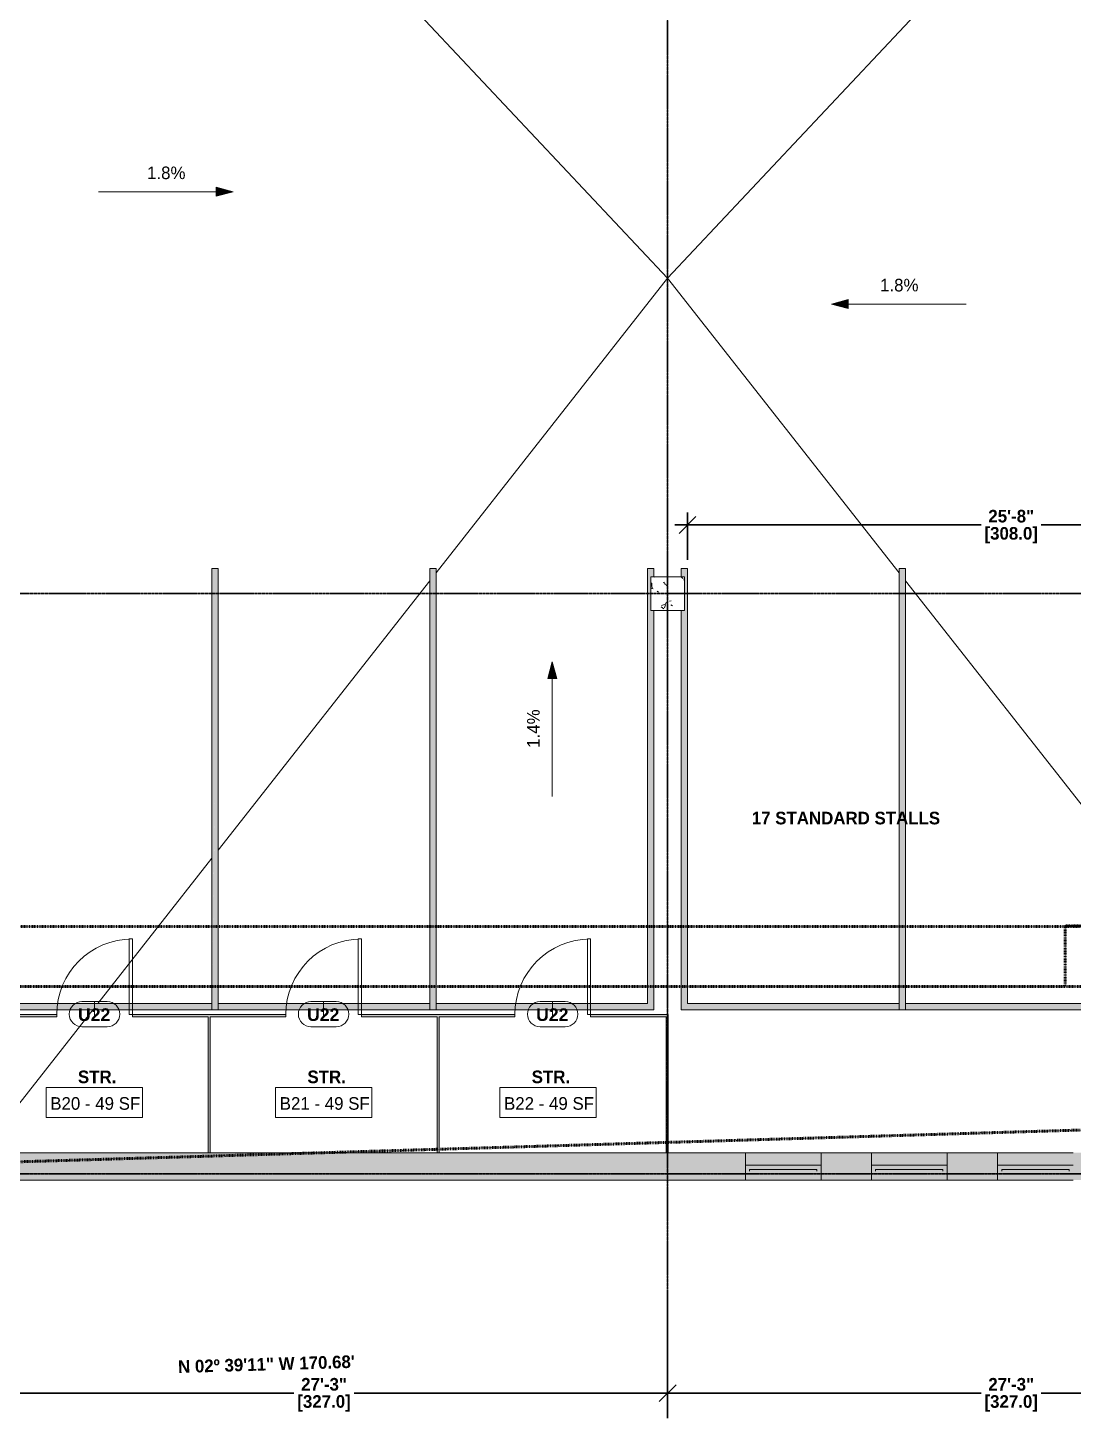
# Model space of a CAD drawing. Header units: inches. Extents: x -4124 to -1807, y 9775 to 11251.
# Drawn here: x -3132 to -2634, y 9775 to 10436 of the extents above; entities that cross this region are included whole.
import ezdxf

# ---------------------------------------------------------------- set-up
doc = ezdxf.new("R2010")
doc.units = ezdxf.units.IN
doc.header["$MEASUREMENT"] = 0
for name, pattern in [('Dash 1_16_', [0.125, 0.0625, -0.0625]), ('Double Dash 3_8_', [1, 0.375, -0.125, 0.125, -0.125, 0.125, -0.125]), ('Grid Line 1_2_', [0.875, 0.5, -0.125, 0.125, -0.125]), ('Grid Line 1_2__2_', [0.875, 0.5, -0.125, 0.125, -0.125])]:
    doc.linetypes.add(name, pattern=pattern)
for name, color, linetype, lineweight in [('0-1', 7, 'Continuous', 5), ('0-2', 7, 'Continuous', 9), ('0-3', 50, 'Double Dash 3_8_', 60), ('A-ANNO-DIMS-1', 211, 'Continuous', 30), ('A-AREA-IDEN', 2, 'Continuous', 9), ('A-DOOR-1', 31, 'Continuous', 9), ('A-DOOR-IDEN', 31, 'Continuous', 9), ('A-FLOR-1', 53, 'Continuous', 18), ('A-GENM', 5, 'Continuous', 9), ('A-GLAZ-CWMG-1', 10, 'Continuous', 9), ('A-GLAZ-CWMG-2', 7, 'Continuous', 9), ('A-WALL-PATT-2', 55, 'Continuous', 9), ('C-PROP-LINE-2', 50, 'Dash 1_16_', 60), ('G-ANNO-DIMS', 111, 'Continuous', 9), ('G-ANNO-TEXT-1', 147, 'Continuous', 20), ('S-COLS', 52, 'Continuous', 9), ('S-COLS-1', 7, 'Continuous', 9), ('S-FNDN', 32, 'Continuous', 18), ('S-FNDN-1', 9, 'Continuous', 5), ('S-FNDN-2', 8, 'Continuous', 18), ('S-FNDN-3', 252, 'Continuous', 5), ('S-FNDN-5', 7, 'Continuous', 9), ('S-FNDN-8', 32, 'Continuous', 9), ('S-GRID-1', 1, 'Grid Line 1_2_', 9), ('S-GRID-2', 1, 'Grid Line 1_2__2_', 30)]:
    doc.layers.add(name, color=color, linetype=linetype, lineweight=lineweight)
doc.styles.add('Arial_B', font='arialbd.ttf', dxfattribs={"height": 6})
doc.styles.add('Century Gothic', font='ufonts.com_century-gothic.ttf', dxfattribs={"height": 6})
doc.styles.add('Century Gothic_B', font='GOTHICB.TTF', dxfattribs={"height": 6})
doc.dimstyles.new('OD__1_16__Tol__', dxfattribs={"dimscale": 12, "dimtxt": 6.26501, "dimasz": 0.666667, "dimexe": 0.5, "dimexo": 0.333333, "dimgap": 0.083333, "dimtad": 1, "dimdec": 4, "dimrnd": 0.0625, "dimzin": 3, "dimdsep": 46, "dimlunit": 4, "dimtxsty": 'Century Gothic_B', "dimblk1": 'OBLIQUE', "dimblk2": 'OBLIQUE', "dimsah": 1, "dimcen": 0.09, "dimdle": 0.5, "dimazin": 0, "dimtfac": 1, "dimtdec": 4, "dimtix": 1, "dimtmove": 0, "dimatfit": 3, "dimfxl": 1, "dimtvp": 1, "dimtfill": 1, "dimfrac": 2, "dimtolj": 1, "dimtzin": 0, "dimlwd": 30, "dimlwe": 30, "dimarcsym": 2})

# ---------------------------------------------------------------- blocks, each defined once
blk = doc.blocks.new('Rectangular Mullion - louver-2514202-ENLARGED FLOOR PLAN - BASEMENT - WEST')
at = {"layer": 'A-GLAZ-CWMG-1'}
for points in [[(-2756.32, 9893.19), (-2756.32, 9893.28), (-2788.32, 9893.28), (-2788.32, 9893.19)], [(-2756.32, 9892.34), (-2756.32, 9893.19), (-2788.32, 9893.19), (-2788.32, 9892.34)]]:
    blk.add_hatch(color=256, dxfattribs=at).paths.add_polyline_path(points, flags=0)
at = {"layer": 'A-GLAZ-CWMG-2'}
for p, q in [((-2756.32, 9893.28), (-2788.32, 9893.28)), ((-2788.32, 9893.28), (-2788.32, 9893.19)), ((-2788.32, 9893.19), (-2756.32, 9893.19)), ((-2788.32, 9892.34), (-2788.32, 9893.19)), ((-2756.32, 9893.19), (-2756.32, 9893.28)), ((-2756.32, 9893.19), (-2756.32, 9892.34))]:
    blk.add_line(p, q, dxfattribs=at)
blk = doc.blocks.new('Rectangular Mullion - Louver Frame-2514203-ENLARGED FLOOR PLAN - BASEMENT - WEST')
at = {"layer": 'A-GLAZ-CWMG-1'}
h = blk.add_hatch(color=256, dxfattribs=at)
h.paths.add_polyline_path([(-2754.32, 9891.19), (-2754.32, 9895.19), (-2790.32, 9895.19), (-2790.32, 9891.19)], flags=0)
h.paths.add_polyline_path([(-2756.32, 9892.34), (-2788.32, 9892.34), (-2788.32, 9893.28), (-2756.32, 9893.28), (-2756.32, 9893.19)], flags=0)
at = {"layer": 'A-GLAZ-CWMG-2'}
for p, q in [((-2754.32, 9895.19), (-2790.32, 9895.19)), ((-2754.32, 9891.19), (-2790.32, 9891.19))]:
    blk.add_line(p, q, dxfattribs=at)
blk = doc.blocks.new('Family - ___-2835860-ENLARGED FLOOR PLAN - BASEMENT - WEST')
at = {"layer": 'C-PROP-LINE-2'}
for p, q in [((-2638.11, 10009.09), (-2638.11, 9980.19)), ((-2522.54, 10009.09), (-2638.11, 10009.09)), ((-2638.11, 9980.19), (-3860.72, 9980.19))]:
    blk.add_line(p, q, dxfattribs=at)
blk = doc.blocks.new('Family - ___-2835903-ENLARGED FLOOR PLAN - BASEMENT - WEST')
at = {"layer": 'C-PROP-LINE-2'}
blk.add_line((-2096.82, 10008.84), (-3831.82, 10008.84), dxfattribs=at)
blk = doc.blocks.new('Family - ___-2835932-ENLARGED FLOOR PLAN - BASEMENT - WEST')
at = {"layer": 'C-PROP-LINE-2'}
blk.add_line((-2067.92, 9980.19), (-3860.72, 9980.19), dxfattribs=at)
blk = doc.blocks.new('Family - ___-2855424-ENLARGED FLOOR PLAN - BASEMENT - WEST')
at = {"layer": 'C-PROP-LINE-2'}
blk.add_line((-3987.11, 9871.38), (-1871.62, 9934.71), dxfattribs=at)
blk = doc.blocks.new('CTR - 1st Phase - Shell_rvt-1-ENLARGED FLOOR PLAN - BASEMENT - WEST')
at = {"layer": 'S-FNDN-2'}
h = blk.add_hatch(color=256, dxfattribs=at)
h.paths.add_polyline_path([(-3164.54, 9888.19), (-2790.32, 9888.19), (-2790.32, 9891.19), (-3829.32, 9891.19), (-3829.32, 9888.19), (-3759.65, 9888.19), (-3759.65, 9888.44), (-3681.65, 9888.44), (-3681.65, 9888.19), (-3218.79, 9888.19)], flags=0)
h.paths.add_polyline_path([(-3832.32, 9888.19), (-3832.32, 9891.19), (-3894.08, 9891.19), (-3892.68, 9888.19), (-3885.07, 9888.19)], flags=0)
h.paths.add_polyline_path([(-1953.32, 9888.19), (-1943.32, 9888.19), (-1943.32, 9891.19), (-2634.32, 9891.19), (-2634.32, 9888.19), (-1953.8, 9888.19)], flags=0)
h.paths.add_polyline_path([(-2670.32, 9888.19), (-2670.32, 9891.19), (-2694.32, 9891.19), (-2694.32, 9888.19), (-2679.92, 9888.19)], flags=0)
h.paths.add_polyline_path([(-2730.32, 9888.19), (-2730.32, 9891.19), (-2754.32, 9891.19), (-2754.32, 9888.19)], flags=0)
at = {"layer": 'S-FNDN-3'}
for points in [[(-2754.32, 9888.19), (-2754.32, 9891.19), (-2790.32, 9891.19), (-2790.32, 9888.19)], [(-2694.32, 9888.19), (-2694.32, 9891.19), (-2730.32, 9891.19), (-2730.32, 9888.19)], [(-2634.32, 9888.19), (-2634.32, 9891.19), (-2670.32, 9891.19), (-2670.32, 9888.19)]]:
    blk.add_hatch(color=256, dxfattribs=at).paths.add_polyline_path(points, flags=0)
at = {"layer": 'A-FLOR-1'}
for p, q in [((-2827.32, 10317.28), (-2500.32, 10665.06)), ((-2827.32, 10317.28), (-3041.16, 10544.7)), ((-2937.49, 10177.1), (-2827.32, 10317.28)), ((-2717.16, 10177.1), (-2827.32, 10317.28)), ((-3041.16, 10045.19), (-2940.49, 10173.28)), ((-2613.49, 10045.18), (-2714.16, 10173.28)), ((-3098.53, 9972.19), (-3044.16, 10041.37)), ((-3154.02, 9901.57), (-3100.88, 9969.19))]:
    blk.add_line(p, q, dxfattribs=at)
at = {"layer": 'S-FNDN-5'}
for p, q in [((-2790.32, 9891.19), (-3829.32, 9891.19)), ((-2790.32, 9888.19), (-2790.32, 9891.19)), ((-2730.32, 9891.19), (-2754.32, 9891.19)), ((-2754.32, 9891.19), (-2754.32, 9888.19)), ((-2730.32, 9888.19), (-2730.32, 9891.19)), ((-2670.32, 9891.19), (-2694.32, 9891.19)), ((-2694.32, 9891.19), (-2694.32, 9888.19)), ((-2670.32, 9888.19), (-2670.32, 9891.19)), ((-3681.65, 9888.19), (-2790.32, 9888.19)), ((-2754.32, 9888.19), (-2790.32, 9888.19)), ((-2754.32, 9888.19), (-2730.32, 9888.19)), ((-2694.32, 9888.19), (-2730.32, 9888.19)), ((-2694.32, 9888.19), (-2670.32, 9888.19)), ((-2634.32, 9888.19), (-2670.32, 9888.19))]:
    blk.add_line(p, q, dxfattribs=at)
at = {"layer": 'S-GRID-1'}
for p, q in [((-2827.32, 9836.18), (-2827.32, 11217.93)), ((-1807.14, 10167.19), (-4091.58, 10167.19))]:
    blk.add_line(p, q, dxfattribs=at)
at = {"layer": '0-2'}
for name, p in [('Rectangular Mullion - Louver Frame-2514203-ENLARGED FLOOR PLAN - BASEMENT - WEST', (0, 0)), ('Rectangular Mullion - louver-2514202-ENLARGED FLOOR PLAN - BASEMENT - WEST', (0, 0)), ('Rectangular Mullion - Louver Frame-2514203-ENLARGED FLOOR PLAN - BASEMENT - WEST', (60, 0)), ('Rectangular Mullion - louver-2514202-ENLARGED FLOOR PLAN - BASEMENT - WEST', (60, 0)), ('Rectangular Mullion - Louver Frame-2514203-ENLARGED FLOOR PLAN - BASEMENT - WEST', (120, 0)), ('Rectangular Mullion - louver-2514202-ENLARGED FLOOR PLAN - BASEMENT - WEST', (120, 0))]:
    blk.add_blockref(name, p, dxfattribs=at)
at = {"layer": '0-3'}
for name in ['Family - ___-2835860-ENLARGED FLOOR PLAN - BASEMENT - WEST', 'Family - ___-2835932-ENLARGED FLOOR PLAN - BASEMENT - WEST', 'Family - ___-2835903-ENLARGED FLOOR PLAN - BASEMENT - WEST', 'Family - ___-2855424-ENLARGED FLOOR PLAN - BASEMENT - WEST']:
    blk.add_blockref(name, (0, 0), dxfattribs=at)
blk = doc.blocks.new('034100 - Precast Structural Concrete - Column - Corbels - 16_x16_-V12-ENLARGED FLOOR PLAN - BASEMENT - WEST')
at = {"layer": 'S-COLS'}
h = blk.add_hatch(dxfattribs=at)
h.set_pattern_fill('FP_14', color=256, style=0, pattern_type=2)
h.set_pattern_definition([(140, (10166.205, 2828.308), (1.606828, 18.362056), [1.92, -21.12]), (85, (10166.205, 2828.308), (-19.255874, -3.552257), [1.536, -16.896]), (190.451, (10166.339, 2829.838), (-17.649286, 14.81021), [1.632, -17.949]), (136.184, (10161.085, 2828.308), (4.237615, 27.32125), [2.88, -31.68]), (186.636, (10161.438, 2830.585), (-24.93717, 23.927535), [2.448, -26.924]), (81.184, (10161.085, 2828.308), (-24.93743, 23.927645), [2.304, -25.344]), (111, (10162.365, 2830.868), (10.307465, 15.28081), [1.92, -21.12]), (56, (10162.365, 2830.868), (-18.563735, 6.22856), [1.536, -16.896]), (161.451, (10163.224, 2832.141), (-8.25628, 21.509846), [1.632, -17.949]), (127.5, (10166.205, 2828.308), (-8.5225365, 0.3110953), [0.845, -15.846, 0.845, -16.307, -16.96]), (127.5, (10166.205, 2828.308), (-8.5225365, 0.3110953), [-33.843, 0.845, -16.115]), (97.5, (10166.205, 2828.308), (-10.097431, 6.7346365), [0.845, -8.934, 0.845, -15.462, -6.464]), (97.5, (10166.205, 2828.308), (-10.097431, 6.7346365), [-26.086, 0.845, -5.619]), (57.5, (10166.205, 2822.599), (0.5771864, 13.6661073), [0.845, -5.555, 0.845, -19.123, -26.496]), (57.5, (10166.205, 2822.599), (0.5771864, 13.6661073), [-26.368, 0.845, -25.651]), (47.5, (10166.205, 2820.039), (-2.562859, 14.929853), [0.845, -7.475, 0.845, -12.416, -18.816]), (47.5, (10166.205, 2820.039), (-2.562859, 14.929853), [-21.581, 0.845, -17.971])])
h.paths.add_polyline_path([(7.02, -7.02), (7.02, 8.98), (-8.98, 8.98), (-8.98, -7.02), (6.94, -7.02)], flags=0)
at = {"layer": 'S-COLS-1'}
for p, q in [((-8.91, 8.98), (-8.98, 8.98)), ((-8.98, 8.98), (-8.98, -7.02)), ((6.94, 8.98), (-8.91, 8.98)), ((7.02, 8.98), (6.94, 8.98)), ((7.02, -7.02), (7.02, 8.98)), ((-8.98, -7.02), (-8.91, -7.02)), ((-8.91, -7.02), (6.94, -7.02)), ((6.94, -7.02), (7.02, -7.02))]:
    blk.add_line(p, q, dxfattribs=at)
blk = doc.blocks.new('CTR - 1st Phase - Structure_rvt-1-ENLARGED FLOOR PLAN - BASEMENT - WEST')
at = {"layer": 'A-WALL-PATT-2'}
h = blk.add_hatch(dxfattribs=at)
h.set_pattern_fill('FP_2', color=256, style=0, pattern_type=2)
h.set_pattern_definition([(50, (0, 0), (18.362056, -1.606828), [1.92, -21.12]), (355, (0, 0), (-3.552257, 19.255874), [1.536, -16.896]), (100.451, (1.53, -0.134), (14.81021, 17.649286), [1.632, -17.949]), (46.184, (0, 5.12), (27.32125, -4.237615), [2.88, -31.68]), (96.636, (2.277, 4.767), (23.927535, 24.93717), [2.448, -26.924]), (351.184, (0, 5.12), (23.927645, 24.93743), [2.304, -25.344]), (21, (2.56, 3.84), (15.28081, -10.307465), [1.92, -21.12]), (326, (2.56, 3.84), (6.22856, 18.563735), [1.536, -16.896]), (71.451, (3.833, 2.981), (21.509846, 8.25628), [1.632, -17.949]), (37.5, (0, 0), (0.3110953, 8.5225365), [0.845, -15.846, 0.845, -16.307, -16.96]), (37.5, (0, 0), (0.3110953, 8.5225365), [-33.843, 0.845, -16.115]), (7.5, (0, 0), (6.7346365, 10.097431), [0.845, -8.934, 0.845, -15.462, -6.464]), (7.5, (0, 0), (6.7346365, 10.097431), [-26.086, 0.845, -5.619]), (327.5, (-5.709, 0), (13.6661073, -0.5771864), [0.845, -5.555, 0.845, -19.123, -26.496]), (327.5, (-5.709, 0), (13.6661073, -0.5771864), [-26.368, 0.845, -25.651]), (317.5, (-8.269, 0), (14.929853, 2.562859), [0.845, -7.475, 0.845, -12.416, -18.816]), (317.5, (-8.269, 0), (14.929853, 2.562859), [-21.581, 0.845, -17.971])])
h.paths.add_polyline_path([(-1953.32, 9891.19), (-1953.32, 9901.19), (-2634.32, 9901.19), (-2634.32, 9891.19), (-2141.05, 9891.19)], flags=0)
h.paths.add_polyline_path([(-3829.32, 9891.19), (-2790.32, 9891.19), (-2790.32, 9901.19), (-3829.32, 9901.19), (-3829.32, 9899.19)], flags=0)
h.paths.add_polyline_path([(-2670.32, 9891.19), (-2670.32, 9901.19), (-2694.32, 9901.19), (-2694.32, 9891.19), (-2679.92, 9891.19)], flags=0)
h.paths.add_polyline_path([(-2754.32, 9891.19), (-2730.32, 9891.19), (-2730.32, 9901.19), (-2754.32, 9901.19)], flags=0)
at = {"layer": 'S-FNDN-1'}
for points in [[(-2790.32, 9895.19), (-2754.32, 9895.19), (-2754.32, 9901.19), (-2790.32, 9901.19)], [(-2730.32, 9895.19), (-2694.32, 9895.19), (-2694.32, 9901.19), (-2730.32, 9901.19)], [(-2634.32, 9895.19), (-2634.32, 9901.19), (-2670.32, 9901.19), (-2670.32, 9895.19)]]:
    blk.add_hatch(color=256, dxfattribs=at).paths.add_polyline_path(points, flags=0)
at = {"layer": 'S-FNDN-5'}
for p, q in [((-2790.32, 9901.19), (-3819.32, 9901.19)), ((-2790.32, 9891.19), (-2790.32, 9901.19)), ((-2790.32, 9901.19), (-2754.32, 9901.19)), ((-2730.32, 9901.19), (-2754.32, 9901.19)), ((-2754.32, 9901.19), (-2754.32, 9891.19)), ((-2730.32, 9891.19), (-2730.32, 9901.19)), ((-2730.32, 9901.19), (-2694.32, 9901.19)), ((-2670.32, 9901.19), (-2694.32, 9901.19)), ((-2694.32, 9901.19), (-2694.32, 9891.19)), ((-2670.32, 9891.19), (-2670.32, 9901.19)), ((-2670.32, 9901.19), (-2634.32, 9901.19)), ((-3829.32, 9891.19), (-2790.32, 9891.19)), ((-2754.32, 9891.19), (-2730.32, 9891.19)), ((-2694.32, 9891.19), (-2670.32, 9891.19))]:
    blk.add_line(p, q, dxfattribs=at)
at = {"layer": 'S-GRID-2'}
for p, q in [((-2827.32, 9774.88), (-2827.32, 11217.93)), ((-1807.14, 10167.19), (-4076.95, 10167.19)), ((-1807.14, 9891.19), (-4076.95, 9891.19))]:
    blk.add_line(p, q, dxfattribs=at)
at = {"layer": '0-2', "rotation": 270.0000000000118}
blk.add_blockref('034100 - Precast Structural Concrete - Column - Corbels - 16_x16_-V12-ENLARGED FLOOR PLAN - BASEMENT - WEST', (-2828.31, 10166.21), dxfattribs=at)
blk = doc.blocks.new('Parking_Stall_Multiple - STANDARD-2220512-ENLARGED FLOOR PLAN - BASEMENT - WEST')
at = {"layer": 'A-GENM'}
h = blk.add_hatch(color=256, dxfattribs=at)
h.paths.add_polyline_path([(0, 207.34), (210, 207.34), (210, 210.34), (106.5, 208.84), (3, 210.34)], flags=0)
h.paths.add_polyline_path([(0, 283.5), (0, 210.34), (3, 210.34), (3, 311), (210, 311), (210, 314), (206, 314), (206, 312.5), (190, 312.5), (190, 314), (0, 314), (0, 307.82)], flags=0)
h = blk.add_hatch(color=256, dxfattribs=at)
h.paths.add_polyline_path([(0, 103.67), (210, 103.67), (210, 106.67), (106.5, 105.17), (3, 106.67)], flags=0)
h.paths.add_polyline_path([(0, 106.67), (0, 103.67), (0.08, 106.58)], flags=0)
h.paths.add_polyline_path([(3, 210.34), (106.5, 208.84), (210, 210.34), (34.42, 210.34)], flags=0)
h.paths.add_polyline_path([(0, 207.34), (3, 210.34), (0, 210.34)], flags=0)
h.paths.add_polyline_path([(0, 127.5), (0, 106.67), (3, 106.67), (3, 207.34), (0, 207.34), (0, 163.5)], flags=0)
h = blk.add_hatch(color=256, dxfattribs=at)
h.paths.add_polyline_path([(3, 106.67), (106.5, 105.17), (210, 106.67), (34.42, 106.67)], flags=0)
h.paths.add_polyline_path([(0, 103.67), (3, 106.67), (0, 106.67), (0.08, 106.58)], flags=0)
h.paths.add_polyline_path([(0, 102.2), (0, 0), (190, 0), (190, 1.5), (206, 1.5), (206, 0), (210, 0), (210, 3), (3, 3), (3, 103.67), (0, 103.67), (0, 103.2)], flags=0)
for p, q in [((190, 314), (0, 314)), ((0, 314), (0, 207.34)), ((3, 210.34), (3, 311)), ((3, 311), (210, 311)), ((210, 314), (206, 314)), ((210, 311), (210, 314)), ((210, 210.34), (0, 210.34)), ((0, 210.34), (0, 103.67)), ((0, 207.34), (210, 207.34)), ((210, 210.34), (3, 210.34)), ((3, 106.67), (3, 207.34)), ((3, 207.34), (210, 207.34)), ((210, 207.34), (210, 210.34)), ((210, 207.34), (210, 210.34)), ((210, 106.67), (0, 106.67)), ((0, 106.67), (0, 0)), ((210, 106.67), (3, 106.67)), ((210, 103.67), (210, 106.67)), ((210, 103.67), (210, 106.67)), ((0, 103.67), (210, 103.67)), ((3, 3), (3, 103.67)), ((3, 103.67), (210, 103.67)), ((210, 3), (3, 3)), ((210, 0), (210, 3)), ((0, 0), (190, 0)), ((206, 0), (210, 0))]:
    blk.add_line(p, q, dxfattribs=at)
blk = doc.blocks.new('Parking_Stall_Multiple - STANDARD-1981804-ENLARGED FLOOR PLAN - BASEMENT - WEST')
at = {"layer": 'A-GENM'}
h = blk.add_hatch(color=256, dxfattribs=at)
h.paths.add_polyline_path([(3, 210.34), (0, 207.34), (210, 207.34), (210, 210.34), (106.5, 208.84), (73.48, 209.31)], flags=0)
h.paths.add_polyline_path([(0, 267.06), (0, 210.34), (3, 210.34), (3, 311), (210, 311), (210, 314), (206, 314), (206, 312.5), (190, 312.5), (190, 314), (0, 314), (0, 284.2)], flags=0)
h = blk.add_hatch(color=256, dxfattribs=at)
h.paths.add_polyline_path([(0, 103.67), (210, 103.67), (210, 106.67), (106.5, 105.17), (3, 106.67)], flags=0)
h.paths.add_polyline_path([(0, 106.67), (0, 103.67), (0.08, 106.58)], flags=0)
h.paths.add_polyline_path([(3, 210.34), (106.5, 208.84), (210, 210.34), (72.18, 210.34)], flags=0)
h.paths.add_polyline_path([(0, 207.34), (3, 210.34), (0, 210.34)], flags=0)
h.paths.add_polyline_path([(0, 115.54), (0, 106.67), (3, 106.67), (3, 207.34), (0, 207.34), (0, 139.2)], flags=0)
h = blk.add_hatch(color=256, dxfattribs=at)
h.paths.add_polyline_path([(3, 106.67), (106.5, 105.17), (210, 106.67), (34.42, 106.67)], flags=0)
h.paths.add_polyline_path([(0, 103.67), (3, 106.67), (0, 106.67), (0.08, 106.58)], flags=0)
h.paths.add_polyline_path([(0, 30.2), (0, 0), (190, 0), (190, 1.5), (206, 1.5), (206, 0), (210, 0), (210, 3), (3, 3), (3, 103.67), (0, 103.67), (0, 66.2)], flags=0)
for p, q in [((190, 314), (0, 314)), ((0, 314), (0, 207.34)), ((3, 210.34), (3, 311)), ((3, 311), (210, 311)), ((210, 314), (206, 314)), ((210, 311), (210, 314)), ((210, 210.34), (0, 210.34)), ((0, 210.34), (0, 103.67)), ((0, 207.34), (210, 207.34)), ((210, 210.34), (3, 210.34)), ((3, 106.67), (3, 207.34)), ((3, 207.34), (210, 207.34)), ((210, 207.34), (210, 210.34)), ((210, 207.34), (210, 210.34)), ((210, 106.67), (0, 106.67)), ((0, 106.67), (0, 0)), ((210, 106.67), (3, 106.67)), ((210, 103.67), (210, 106.67)), ((210, 103.67), (210, 106.67)), ((0, 103.67), (210, 103.67)), ((3, 3), (3, 103.67)), ((3, 103.67), (210, 103.67)), ((210, 3), (3, 3)), ((210, 0), (210, 3)), ((0, 0), (190, 0)), ((206, 0), (210, 0))]:
    blk.add_line(p, q, dxfattribs=at)
blk = doc.blocks.new('CHAINLINK GATE - CHAINLINK GATE-2199385-ENLARGED FLOOR PLAN - BASEMENT - WEST')
at = {"layer": 'A-DOOR-1'}
for p, q in [((16.5, 36.5), (18, 36.5)), ((16.5, 0.5), (16.5, 36.5)), ((18, 0.5), (18, 36.5)), ((16.5, 0.5), (18, 0.5))]:
    blk.add_line(p, q, dxfattribs=at)
blk.add_arc((18, 0.5), 36, 90, 180, dxfattribs=at)
blk = doc.blocks.new('Door Tag - Type Mark-1198267-ENLARGED FLOOR PLAN - BASEMENT - WEST')
at = {"layer": 'A-DOOR-IDEN'}
for p, q in [((0.09375, 0.09375), (-0.09375, 0.09375)), ((-0.09375, -0.09375), (0.09375, -0.09375))]:
    blk.add_line(p, q, dxfattribs=at)
for centre, start, end in [((-0.09375, 0), 90, 270), ((0.09375, 0), 270, 90)]:
    blk.add_arc(centre, 0.09375, start, end, dxfattribs=at)
blk = doc.blocks.new('_Oblique')
at = {"color": 0, "linetype": 'ByBlock', "lineweight": -2}
blk.add_line((-0.5, -0.5), (0.5, 0.5), dxfattribs=at)
blk = doc.blocks.new('DIMBLOCK6-ENLARGED FLOOR PLAN - BASEMENT - WEST')
at = {"layer": 'A-ANNO-DIMS-1', "color": 0, "lineweight": 30, "transparency": 16777216}
for p, q in [((-3154.32, 9834.88), (-3154.32, 9780.82)), ((-2827.32, 9834.88), (-2827.32, 9780.82)), ((-3160.32, 9786.82), (-2821.32, 9786.82))]:
    blk.add_line(p, q, dxfattribs=at)
at = {"layer": 'Defpoints', "color": 0, "transparency": 16777216}
for p in [(-3154.32, 9838.88), (-2827.32, 9838.88), (-2827.32, 9786.82)]:
    blk.add_point(p, dxfattribs=at)
at = {"layer": 'A-ANNO-DIMS-1', "color": 0, "lineweight": 30, "transparency": 16777216, "xscale": 7.999999999999998, "yscale": 7.999999999999998, "zscale": 7.999999999999998, "rotation": 180}
blk.add_blockref('_Oblique', (-3154.32, 9786.82), dxfattribs=at)
at = {"layer": 'A-ANNO-DIMS-1', "color": 0, "lineweight": 30, "transparency": 16777216, "xscale": 7.999999999999998, "yscale": 7.999999999999998, "zscale": 7.999999999999998}
blk.add_blockref('_Oblique', (-2827.32, 9786.82), dxfattribs=at)
at = {"layer": 'A-ANNO-DIMS-1', "color": 0, "transparency": 16777216, "insert": (-2990.82, 9790.97), "char_height": 6, "attachment_point": 5, "style": 'Century Gothic_B', "bg_fill": 3, "box_fill_scale": 1.25, "bg_fill_color": 256, "bg_fill_true_color": 13158600, "bg_fill_transparency": 0}
blk.add_mtext('\\A1;27\'-3"', dxfattribs=at)
at = {"layer": 'A-ANNO-DIMS-1', "color": 0, "transparency": 16777216, "insert": (-2990.82, 9781.93), "char_height": 6, "attachment_point": 5, "style": 'Century Gothic_B', "bg_fill": 3, "box_fill_scale": 1.25, "bg_fill_color": 256, "bg_fill_true_color": 13158600, "bg_fill_transparency": 0}
blk.add_mtext('\\A1;[327.0]', dxfattribs=at)
blk = doc.blocks.new('DIMBLOCK7-ENLARGED FLOOR PLAN - BASEMENT - WEST')
at = {"layer": 'A-ANNO-DIMS-1', "color": 0, "lineweight": 30, "transparency": 16777216}
for p, q in [((-2827.32, 9834.88), (-2827.32, 9780.82)), ((-2500.32, 9834.88), (-2500.32, 9780.82)), ((-2833.32, 9786.82), (-2494.32, 9786.82))]:
    blk.add_line(p, q, dxfattribs=at)
at = {"layer": 'Defpoints', "color": 0, "transparency": 16777216}
for p in [(-2827.32, 9838.88), (-2500.32, 9838.88), (-2500.32, 9786.82)]:
    blk.add_point(p, dxfattribs=at)
at = {"layer": 'A-ANNO-DIMS-1', "color": 0, "lineweight": 30, "transparency": 16777216, "xscale": 7.999999999999998, "yscale": 7.999999999999998, "zscale": 7.999999999999998, "rotation": 180}
blk.add_blockref('_Oblique', (-2827.32, 9786.82), dxfattribs=at)
at = {"layer": 'A-ANNO-DIMS-1', "color": 0, "lineweight": 30, "transparency": 16777216, "xscale": 7.999999999999998, "yscale": 7.999999999999998, "zscale": 7.999999999999998}
blk.add_blockref('_Oblique', (-2500.32, 9786.82), dxfattribs=at)
at = {"layer": 'A-ANNO-DIMS-1', "color": 0, "transparency": 16777216, "insert": (-2663.82, 9790.97), "char_height": 6, "attachment_point": 5, "style": 'Century Gothic_B', "bg_fill": 3, "box_fill_scale": 1.25, "bg_fill_color": 256, "bg_fill_true_color": 13158600, "bg_fill_transparency": 0}
blk.add_mtext('\\A1;27\'-3"', dxfattribs=at)
at = {"layer": 'A-ANNO-DIMS-1', "color": 0, "transparency": 16777216, "insert": (-2663.82, 9781.93), "char_height": 6, "attachment_point": 5, "style": 'Century Gothic_B', "bg_fill": 3, "box_fill_scale": 1.25, "bg_fill_color": 256, "bg_fill_true_color": 13158600, "bg_fill_transparency": 0}
blk.add_mtext('\\A1;[327.0]', dxfattribs=at)
blk = doc.blocks.new('DIMBLOCK19-ENLARGED FLOOR PLAN - BASEMENT - WEST')
at = {"layer": 'A-ANNO-DIMS-1', "color": 0, "lineweight": 30, "transparency": 16777216}
for p, q in [((-2817.82, 10183.19), (-2817.82, 10205.85)), ((-2509.82, 10183.19), (-2509.82, 10205.85)), ((-2823.82, 10199.85), (-2503.82, 10199.85))]:
    blk.add_line(p, q, dxfattribs=at)
at = {"layer": 'Defpoints', "color": 0, "transparency": 16777216}
for p in [(-2509.82, 10199.85), (-2817.82, 10179.19), (-2509.82, 10179.19)]:
    blk.add_point(p, dxfattribs=at)
at = {"layer": 'A-ANNO-DIMS-1', "color": 0, "lineweight": 30, "transparency": 16777216, "xscale": 7.999999999999998, "yscale": 7.999999999999998, "zscale": 7.999999999999998, "rotation": 180}
blk.add_blockref('_Oblique', (-2817.82, 10199.85), dxfattribs=at)
at = {"layer": 'A-ANNO-DIMS-1', "color": 0, "lineweight": 30, "transparency": 16777216, "xscale": 7.999999999999998, "yscale": 7.999999999999998, "zscale": 7.999999999999998}
blk.add_blockref('_Oblique', (-2509.82, 10199.85), dxfattribs=at)
at = {"layer": 'A-ANNO-DIMS-1', "color": 0, "transparency": 16777216, "insert": (-2663.82, 10204), "char_height": 6, "attachment_point": 5, "style": 'Century Gothic_B', "bg_fill": 3, "box_fill_scale": 1.25, "bg_fill_color": 256, "bg_fill_true_color": 13158600, "bg_fill_transparency": 0}
blk.add_mtext('\\A1;25\'-8"', dxfattribs=at)
at = {"layer": 'A-ANNO-DIMS-1', "color": 0, "transparency": 16777216, "insert": (-2663.82, 10194.97), "char_height": 6, "attachment_point": 5, "style": 'Century Gothic_B', "bg_fill": 3, "box_fill_scale": 1.25, "bg_fill_color": 256, "bg_fill_true_color": 13158600, "bg_fill_transparency": 0}
blk.add_mtext('\\A1;[308.0]', dxfattribs=at)

msp = doc.modelspace()

# ---------------------------------------------------------------- hatches: boundary and pattern name
at = {"layer": 'G-ANNO-DIMS'}
for points in [[(-3034.13535, 10358.39554), (-3042.13535, 10360.53913), (-3042.13535, 10356.25195)], [(-3034.13535, 10358.39554), (-3042.13535, 10360.53913), (-3042.13535, 10356.25195)], [(-2749.33027, 10304.98268), (-2741.33027, 10302.83909), (-2741.33027, 10307.12628)], [(-2749.33027, 10304.98268), (-2741.33027, 10302.83909), (-2741.33027, 10307.12628)], [(-2882.1948, 10134.72916), (-2884.33839, 10126.72916), (-2880.0512, 10126.72916)], [(-2882.1948, 10134.72916), (-2884.33839, 10126.72916), (-2880.0512, 10126.72916)]]:
    msp.add_hatch(color=256, dxfattribs=at).paths.add_polyline_path(points, flags=0)
at = {"layer": 'S-FNDN'}
h = msp.add_hatch(color=256, dxfattribs=at)
h.paths.add_polyline_path([(-2864.02374, 9965.8769), (-2827.02374, 9965.8769), (-2827.02374, 9966.8769), (-2864.02374, 9966.8769)], flags=0)
h.paths.add_polyline_path([(-2937.02374, 9965.8769), (-2900.02374, 9965.8769), (-2900.02374, 9966.8769), (-2973.02374, 9966.8769), (-2973.02374, 9965.8769), (-2949.3563, 9965.8769)], flags=0)
h.paths.add_polyline_path([(-3046.02374, 9965.8769), (-3009.02374, 9965.8769), (-3009.02374, 9966.8769), (-3082.02374, 9966.8769), (-3082.02374, 9965.8769)], flags=0)
h.paths.add_polyline_path([(-3154.02374, 9965.8769), (-3118.02374, 9965.8769), (-3118.02374, 9966.8769), (-3191.02374, 9966.8769), (-3191.02374, 9965.8769), (-3154.32374, 9965.8769)], flags=0)
h.paths.add_polyline_path([(-3263.02374, 9965.8769), (-3227.02374, 9965.8769), (-3227.02374, 9966.8769), (-3300.02374, 9966.8769), (-3300.02374, 9965.8769), (-3264.02374, 9965.8769)], flags=0)
h.paths.add_polyline_path([(-3488.2243, 9965.8769), (-3445.02374, 9965.8769), (-3445.02374, 9966.8769), (-3518.02374, 9966.8769), (-3518.02374, 9965.8769), (-3489.32374, 9965.8769)], flags=0)
h.paths.add_polyline_path([(-3372.22374, 9965.8769), (-3336.02374, 9965.8769), (-3336.02374, 9966.8769), (-3409.02374, 9966.8769), (-3409.02374, 9965.8769), (-3373.22374, 9965.8769)], flags=0)
h.paths.add_polyline_path([(-3590.02374, 9965.8769), (-3554.02374, 9965.8769), (-3554.02374, 9966.8769), (-3620.52374, 9966.8769), (-3620.52374, 9965.8769), (-3591.02374, 9965.8769)], flags=0)
h.paths.add_polyline_path([(-3700.02374, 9965.8769), (-3656.52374, 9965.8769), (-3656.52374, 9966.8769), (-3724.19171, 9966.8769), (-3724.19171, 9965.8769)], flags=0)
h.paths.add_polyline_path([(-3819.32374, 9965.8769), (-3760.19171, 9965.8769), (-3760.19171, 9966.8769), (-3819.32374, 9966.8769)], flags=0)
for points in [[(-3046.02374, 9901.1894), (-3045.02374, 9901.1894), (-3045.02374, 9965.8769), (-3046.02374, 9965.8769)], [(-2936.02374, 9901.1894), (-2936.02374, 9965.8769), (-2937.02374, 9965.8769), (-2937.02374, 9901.1894)], [(-2827.02374, 9901.1894), (-2827.02374, 9965.8769), (-2828.02374, 9965.8769), (-2828.02374, 9901.1894)]]:
    msp.add_hatch(color=256, dxfattribs=at).paths.add_polyline_path(points, flags=0)

# ---------------------------------------------------------------- linework, layer by layer
at = {"layer": 'A-AREA-IDEN', "flags": 128}
for points in [[(-3123.08781, 9932.29379), (-3077.26104, 9932.29379), (-3077.26104, 9917.96308), (-3123.08781, 9917.96308)], [(-3013.88503, 9932.29379), (-2968.05826, 9932.29379), (-2968.05826, 9917.96308), (-3013.88503, 9917.96308)], [(-2907.16413, 9932.29379), (-2861.33736, 9932.29379), (-2861.33736, 9917.96308), (-2907.16413, 9917.96308)]]:
    msp.add_lwpolyline(points, close=True, dxfattribs=at)
at = {"layer": 'A-DOOR-IDEN'}
for p, q in [((-3100.02374, 9966.3769), (-3100.02374, 9973.12149)), ((-2991.02374, 9966.3769), (-2991.02374, 9973.12149)), ((-2882.02374, 9966.3769), (-2882.02374, 9973.12149))]:
    msp.add_line(p, q, dxfattribs=at)
at = {"layer": 'G-ANNO-DIMS'}
for p, q in [((-3034.13535, 10358.39554), (-3042.13535, 10360.53913)), ((-3042.13535, 10360.53913), (-3042.13535, 10356.25195)), ((-3034.13535, 10358.39554), (-3042.13535, 10360.53913)), ((-3042.13535, 10360.53913), (-3042.13535, 10356.25195)), ((-3098.13535, 10358.39554), (-3034.13535, 10358.39554)), ((-3098.13535, 10358.39554), (-3034.13535, 10358.39554)), ((-3042.13535, 10356.25195), (-3034.13535, 10358.39554)), ((-3042.13535, 10356.25195), (-3034.13535, 10358.39554)), ((-2741.33027, 10307.12628), (-2749.33027, 10304.98268)), ((-2741.33027, 10307.12628), (-2749.33027, 10304.98268)), ((-2741.33027, 10302.83909), (-2741.33027, 10307.12628)), ((-2741.33027, 10302.83909), (-2741.33027, 10307.12628)), ((-2749.33027, 10304.98268), (-2741.33027, 10302.83909)), ((-2685.33027, 10304.98268), (-2749.33027, 10304.98268)), ((-2749.33027, 10304.98268), (-2741.33027, 10302.83909)), ((-2685.33027, 10304.98268), (-2749.33027, 10304.98268)), ((-2882.1948, 10134.72916), (-2884.33839, 10126.72916)), ((-2882.1948, 10134.72916), (-2884.33839, 10126.72916)), ((-2880.0512, 10126.72916), (-2882.1948, 10134.72916)), ((-2882.1948, 10070.72916), (-2882.1948, 10134.72916)), ((-2880.0512, 10126.72916), (-2882.1948, 10134.72916)), ((-2882.1948, 10070.72916), (-2882.1948, 10134.72916)), ((-2884.33839, 10126.72916), (-2880.0512, 10126.72916)), ((-2884.33839, 10126.72916), (-2880.0512, 10126.72916))]:
    msp.add_line(p, q, dxfattribs=at)
at = {"layer": 'S-FNDN-8'}
for p, q in [((-3118.02374, 9966.8769), (-3191.02374, 9966.8769)), ((-3154.02374, 9965.8769), (-3118.02374, 9965.8769)), ((-3118.02374, 9965.8769), (-3118.02374, 9966.8769)), ((-3009.02374, 9966.8769), (-3082.02374, 9966.8769)), ((-3082.02374, 9966.8769), (-3082.02374, 9965.8769)), ((-3082.02374, 9965.8769), (-3046.02374, 9965.8769)), ((-3046.02374, 9965.8769), (-3046.02374, 9901.1894)), ((-3045.02374, 9965.8769), (-3009.02374, 9965.8769)), ((-3045.02374, 9901.1894), (-3045.02374, 9965.8769)), ((-3009.02374, 9965.8769), (-3009.02374, 9966.8769)), ((-2900.02374, 9966.8769), (-2973.02374, 9966.8769)), ((-2973.02374, 9966.8769), (-2973.02374, 9965.8769)), ((-2973.02374, 9965.8769), (-2937.02374, 9965.8769)), ((-2937.02374, 9965.8769), (-2937.02374, 9901.1894)), ((-2936.02374, 9965.8769), (-2900.02374, 9965.8769)), ((-2936.02374, 9901.1894), (-2936.02374, 9965.8769)), ((-2900.02374, 9965.8769), (-2900.02374, 9966.8769)), ((-2827.02374, 9966.8769), (-2864.02374, 9966.8769)), ((-2864.02374, 9966.8769), (-2864.02374, 9965.8769)), ((-2864.02374, 9965.8769), (-2828.02374, 9965.8769)), ((-2828.02374, 9965.8769), (-2828.02374, 9901.1894)), ((-2827.02374, 9901.1894), (-2827.02374, 9966.8769)), ((-3046.02374, 9901.1894), (-3045.02374, 9901.1894)), ((-2937.02374, 9901.1894), (-2936.02374, 9901.1894)), ((-2828.02374, 9901.1894), (-2827.02374, 9901.1894))]:
    msp.add_line(p, q, dxfattribs=at)

# ---------------------------------------------------------------- block references
at = {"layer": '0-1'}
for name in ['CTR - 1st Phase - Shell_rvt-1-ENLARGED FLOOR PLAN - BASEMENT - WEST', 'CTR - 1st Phase - Structure_rvt-1-ENLARGED FLOOR PLAN - BASEMENT - WEST']:
    msp.add_blockref(name, (0, 0), dxfattribs=at)
at = {"layer": 'A-DOOR-1'}
for p in [(-3100.02374, 9966.3769), (-2991.02374, 9966.3769), (-2882.02374, 9966.3769)]:
    msp.add_blockref('CHAINLINK GATE - CHAINLINK GATE-2199385-ENLARGED FLOOR PLAN - BASEMENT - WEST', p, dxfattribs=at)
at = {"layer": 'A-DOOR-IDEN', "xscale": 63.99999999999997, "yscale": 63.99999999999997, "zscale": 63.99999999999997}
for p in [(-3100.02374, 9967.12149), (-2991.02374, 9967.12149), (-2882.02374, 9967.12149)]:
    msp.add_blockref('Door Tag - Type Mark-1198267-ENLARGED FLOOR PLAN - BASEMENT - WEST', p, dxfattribs=at)
at = {"layer": 'A-GENM', "rotation": 89.99999999999953}
for name, p in [('Parking_Stall_Multiple - STANDARD-1981804-ENLARGED FLOOR PLAN - BASEMENT - WEST', (-2833.81983, 9969.1894)), ('Parking_Stall_Multiple - STANDARD-2220512-ENLARGED FLOOR PLAN - BASEMENT - WEST', (-2506.81983, 9969.1894))]:
    msp.add_blockref(name, p, dxfattribs=at)

# ---------------------------------------------------------------- texts
at = {"layer": 'A-AREA-IDEN', "char_height": 6, "attachment_point": 1}
for s, insert, width, style in [('STR.', (-3107.92246, 9940.27256), 18.584, 'Century Gothic_B'), ('STR.', (-2998.71968, 9940.27256), 18.584, 'Century Gothic_B'), ('STR.', (-2891.99877, 9940.27256), 18.584, 'Century Gothic_B'), ('B20 - 49 SF', (-3121.08781, 9927.62713), 50.5, 'Century Gothic'), ('B21 - 49 SF', (-3011.88503, 9927.62713), 50.5, 'Century Gothic'), ('B22 - 49 SF', (-2905.16413, 9927.62713), 50.5, 'Century Gothic')]:
    msp.add_mtext(s, dxfattribs=dict(at, insert=insert, width=width, style=style))
at = {"layer": 'A-DOOR-IDEN', "char_height": 6, "width": 18.786, "attachment_point": 1, "style": 'Arial_B'}
for insert in [(-3107.8875, 9969.8812), (-2998.8875, 9969.8812), (-2889.8875, 9969.8812)]:
    msp.add_mtext('U22', dxfattribs=dict(at, insert=insert))
at = {"layer": 'G-ANNO-TEXT-1', "insert": (-2787.26284, 10063.40583), "char_height": 6, "width": 102.414, "attachment_point": 1, "style": 'Century Gothic_B'}
msp.add_mtext('17 STANDARD STALLS', dxfattribs=at)
msp.add_mtext('17 STANDARD STALLS', dxfattribs=at)

# ---------------------------------------------------------------- next in the draw order: texts
at = {"layer": 'G-ANNO-DIMS', "char_height": 6, "width": 21.3503875, "attachment_point": 1, "line_spacing_factor": 0.984502, "style": 'Century Gothic', "bg_fill": 3, "box_fill_scale": 1.25, "bg_fill_color": 256, "bg_fill_true_color": 13158600, "bg_fill_transparency": 0}
for insert in [(-3075.03134, 10370.38443), (-2726.22627, 10316.97158)]:
    msp.add_mtext('1.8%', dxfattribs=dict(at, insert=insert))
at = {"layer": 'G-ANNO-DIMS', "insert": (-2894.18369, 10093.83316), "char_height": 6, "width": 21.3503875, "attachment_point": 1, "rotation": 90, "line_spacing_factor": 0.984502, "style": 'Century Gothic', "bg_fill": 3, "box_fill_scale": 1.25, "bg_fill_color": 256, "bg_fill_true_color": 13158600, "bg_fill_transparency": 0}
msp.add_mtext('1.4%', dxfattribs=at)

# ---------------------------------------------------------------- next in the draw order: dimensions: what is measured, and where the dimension line sits
at = {"layer": 'A-ANNO-DIMS-1'}
for base, p1, p2, override, picture, middle in [((-2509.81983, 10199.85246), (-2817.82374, 10179.1894), (-2509.81983, 10179.1894), {"dimpost": '<>\\X', "dimfxl": 308.003906}, 'DIMBLOCK19-ENLARGED FLOOR PLAN - BASEMENT - WEST', (-2663.82178, 10199.85246)), ((-2827.32374, 9786.81515), (-3154.32374, 9838.88186), (-2827.32374, 9838.88186), {"dimpost": '<>\\X', "dimfxl": 327}, 'DIMBLOCK6-ENLARGED FLOOR PLAN - BASEMENT - WEST', (-2990.82374, 9786.81515))]:
    dim = msp.add_linear_dim(base=base, p1=p1, p2=p2, dimstyle='OD__1_16__Tol__', override=override, dxfattribs=at)
    dim.commit()
    dim.dimension.update_dxf_attribs({"geometry": picture, "text_midpoint": middle})

# ---------------------------------------------------------------- next in the draw order: texts
at = {"layer": 'G-ANNO-DIMS', "char_height": 6, "width": 21.3503875, "attachment_point": 1, "line_spacing_factor": 0.984502, "style": 'Century Gothic', "bg_fill": 3, "box_fill_scale": 1.25, "bg_fill_color": 256, "bg_fill_true_color": 13158600, "bg_fill_transparency": 0}
for insert in [(-3075.03134, 10370.38443), (-2726.22627, 10316.97158)]:
    msp.add_mtext('1.8%', dxfattribs=dict(at, insert=insert))
at = {"layer": 'G-ANNO-DIMS', "insert": (-2894.18369, 10093.83316), "char_height": 6, "width": 21.3503875, "attachment_point": 1, "rotation": 90, "line_spacing_factor": 0.984502, "style": 'Century Gothic', "bg_fill": 3, "box_fill_scale": 1.25, "bg_fill_color": 256, "bg_fill_true_color": 13158600, "bg_fill_transparency": 0}
msp.add_mtext('1.4%', dxfattribs=at)
at = {"layer": 'G-ANNO-TEXT-1', "insert": (-3060.37127, 9802.35775), "char_height": 6, "width": 107.262, "attachment_point": 1, "rotation": 1.7, "style": 'Century Gothic_B'}
msp.add_mtext('N 02º 39\'11" W 170.68\'', dxfattribs=at)

# ---------------------------------------------------------------- next in the draw order: dimensions: what is measured, and where the dimension line sits
at = {"layer": 'A-ANNO-DIMS-1'}
dim = msp.add_linear_dim(base=(-2500.32374, 9786.81515), p1=(-2827.32374, 9838.88186), p2=(-2500.32374, 9838.88186), dimstyle='OD__1_16__Tol__', override={"dimpost": '<>\\X', "dimfxl": 327}, dxfattribs=at)
dim.commit()
dim.dimension.update_dxf_attribs({"geometry": 'DIMBLOCK7-ENLARGED FLOOR PLAN - BASEMENT - WEST', "text_midpoint": (-2663.82374, 9786.81515)})

doc.saveas('drawing.dxf')
